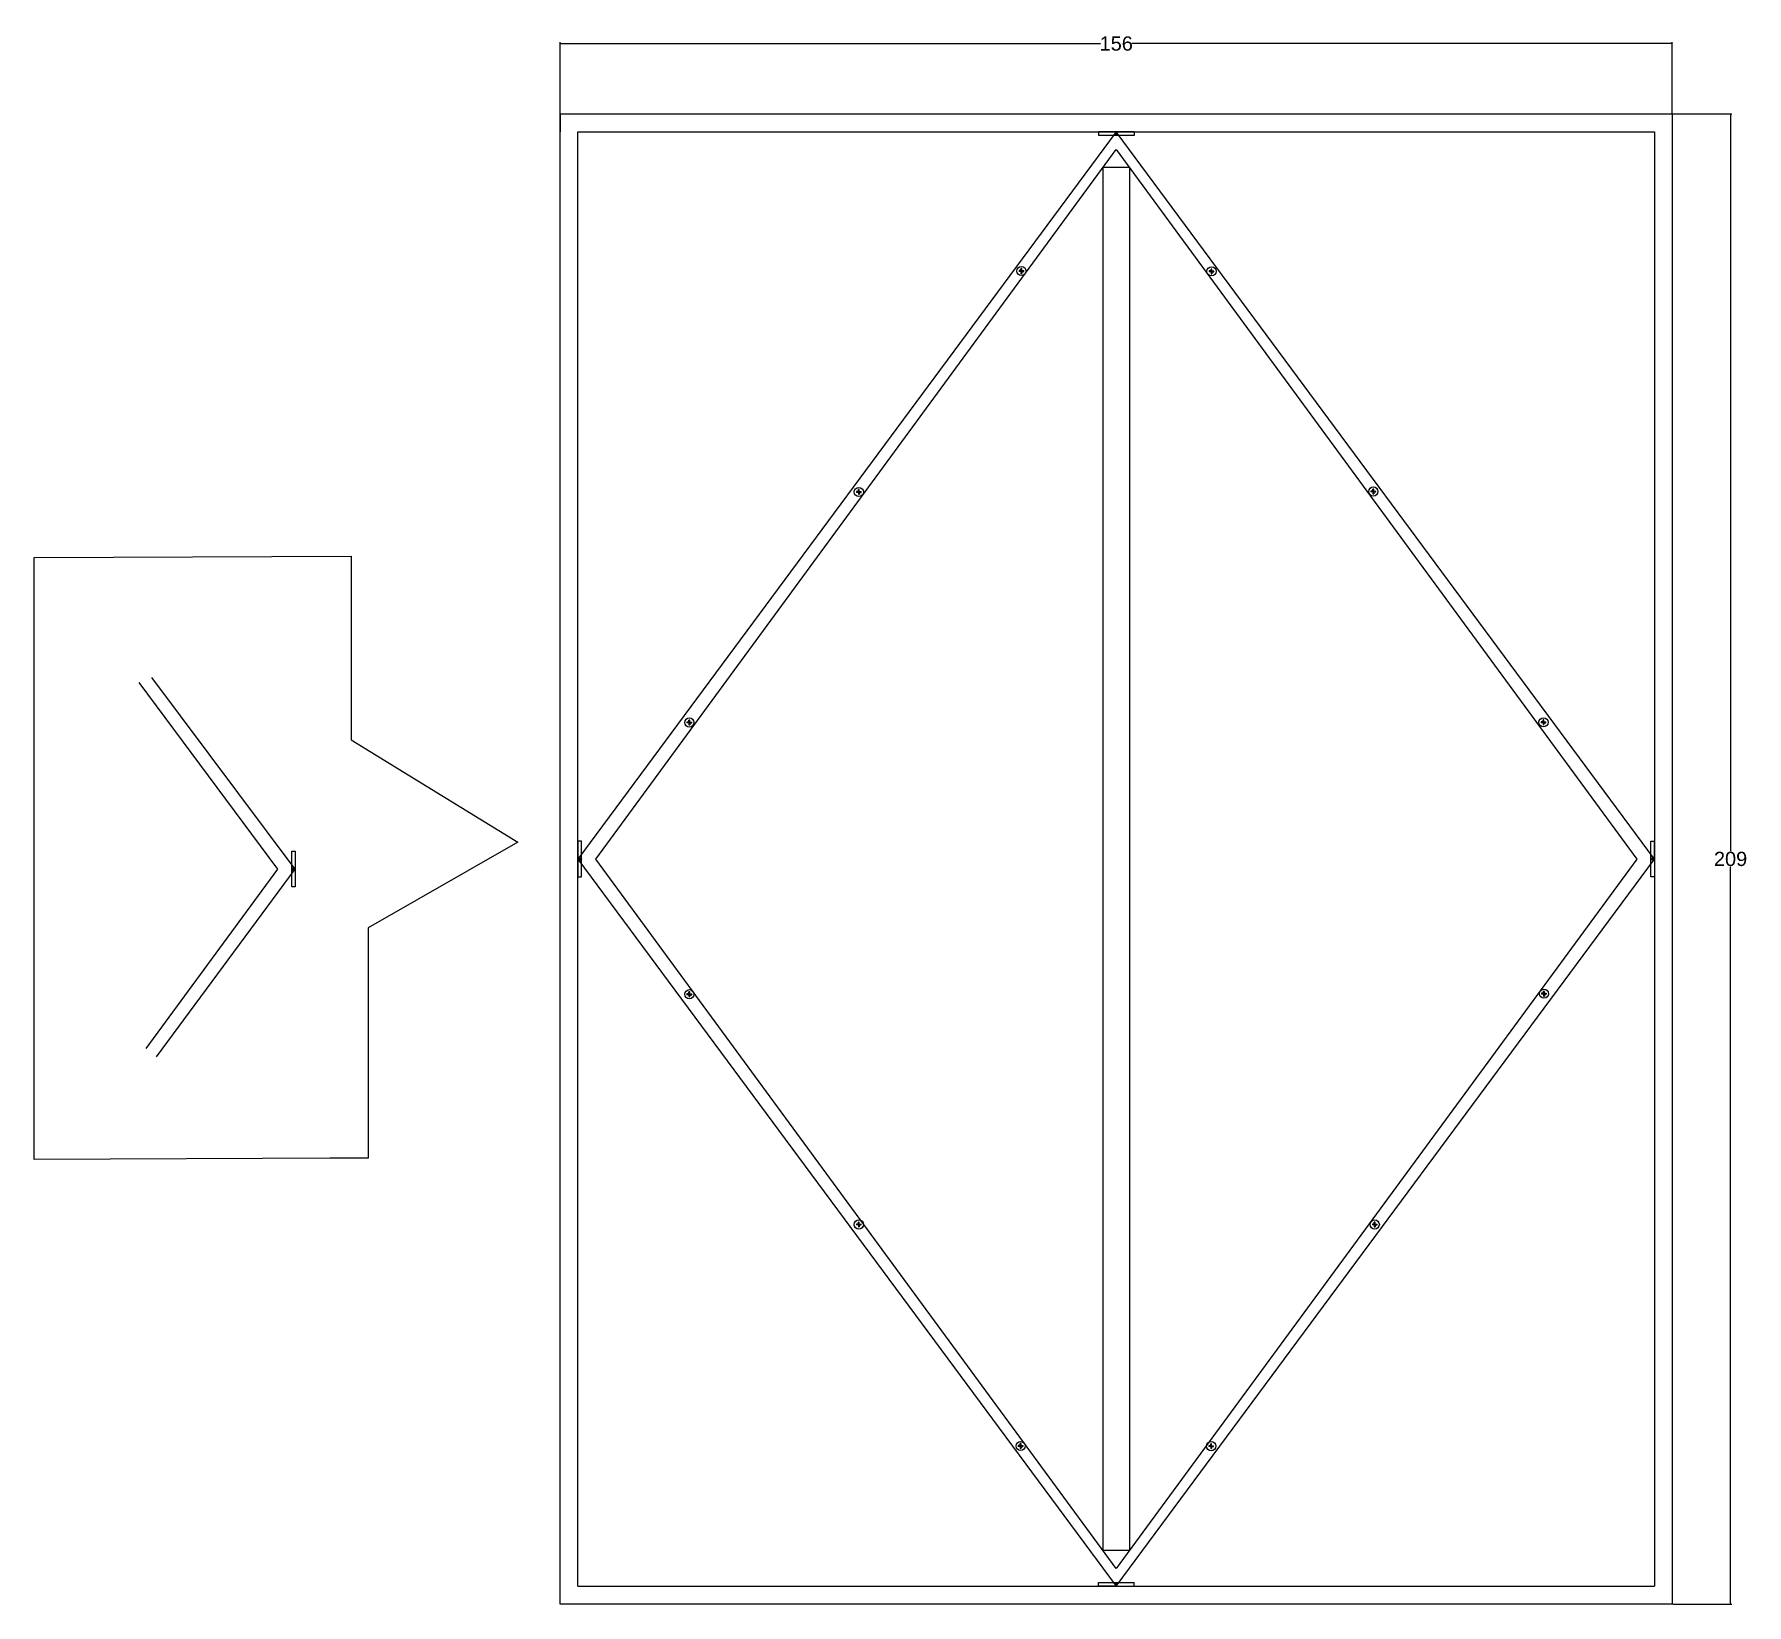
# Model space of a CAD drawing. Header units: inches. Extents: x -8 to 1551, y -417 to 323.
# Drawn here: x 378.2 to 618.4, y -354.2 to -133.9 of the extents above; entities that cross this region are included whole.
import ezdxf

# ---------------------------------------------------------------- set-up
doc = ezdxf.new("R2010")
doc.units = ezdxf.units.IN
doc.header["$MEASUREMENT"] = 0
doc.styles.get("Standard").update_dxf_attribs({"font": 'Arial.ttf'})
doc.dimstyles.get("Standard").update_dxf_attribs({"dimtxt": 0.18, "dimasz": 0.18, "dimexe": 0.18, "dimexo": 0.0625, "dimgap": 0.09, "dimtad": 0, "dimtih": 1, "dimtoh": 1, "dimdec": 4, "dimzin": 0, "dimdsep": 46, "dimtxsty": 'Standard', "dimcen": 0.09, "dimadec": 0, "dimazin": 0, "dimtfac": 1, "dimtdec": 4, "dimtofl": 0, "dimtmove": 0, "dimatfit": 3, "dimfxl": 1, "dimtolj": 1, "dimtzin": 0, "dimarcsym": 0})

# ---------------------------------------------------------------- blocks, each defined once
blk = doc.blocks.new('Vite a croce a testa troncoconica - 10 mm da sopra')
at = {"color": 0, "linetype": 'Continuous'}
for p, q in [((-0.9, 0.9), (-5, 0.9)), ((-0.9, 0.9), (-0.9, 5)), ((0.9, 0.9), (-0.9, 0.9)), ((-0.9, 0.9), (-0.9, -0.9)), ((0.9, 0.9), (0.9, 5)), ((0.9, 0.9), (5, 0.9)), ((0.9, 0.9), (0.9, -0.9)), ((-0.9, -0.9), (-5, -0.9)), ((0.9, -0.9), (-0.9, -0.9)), ((-0.9, -0.9), (-0.9, -5)), ((0.9, -0.9), (0.9, -5)), ((0.9, -0.9), (5, -0.9))]:
    blk.add_line(p, q, dxfattribs=at)
blk.add_circle((0, 0), 9.84, dxfattribs=at)
for start, end in [(169.7597, 190.2403), (79.7597, 100.2403), (349.7597, 10.2403), (259.7597, 280.2403)]:
    blk.add_arc((0, 0), 5.09, start, end, dxfattribs=at)
blk = doc.blocks.new('_ArchTick')
at = {"color": 0, "linetype": 'ByBlock', "const_width": 0.15}
blk.add_lwpolyline([(-0.5, -0.5), (0.5, 0.5)], dxfattribs=at)
blk = doc.blocks.new('*D13')
at = {"color": 0, "lineweight": -2, "transparency": 16777216}
for p, q in [((452, -145.04), (452, -135.05)), ((452, -135.23), (527.8, -135.23)), ((608, -135.23), (532.21, -135.23)), ((608, -145.04), (608, -135.05))]:
    blk.add_line(p, q, dxfattribs=at)
at = {"layer": 'Defpoints', "color": 0, "transparency": 16777216}
for p in [(608, -135.23), (452, -145.1), (608, -145.1)]:
    blk.add_point(p, dxfattribs=at)
at = {"color": 0, "lineweight": -2, "transparency": 16777216, "xscale": 0.18, "yscale": 0.18, "zscale": 0.18, "rotation": 180}
blk.add_blockref('_ArchTick', (452, -135.23), dxfattribs=at)
at = {"color": 0, "lineweight": -2, "transparency": 16777216, "xscale": 0.18, "yscale": 0.18, "zscale": 0.18}
blk.add_blockref('_ArchTick', (608, -135.23), dxfattribs=at)
at = {"color": 0, "transparency": 16777216, "insert": (530, -135.23), "char_height": 2, "attachment_point": 5}
blk.add_mtext('\\A1;156', dxfattribs=at)
blk = doc.blocks.new('*D14')
at = {"color": 0, "lineweight": -2, "transparency": 16777216}
for p, q in [((608.07, -145.1), (616.35, -145.1)), ((616.17, -145.1), (616.17, -248.5)), ((616.17, -354.1), (616.17, -250.7)), ((608.07, -354.1), (616.35, -354.1))]:
    blk.add_line(p, q, dxfattribs=at)
at = {"layer": 'Defpoints', "color": 0, "transparency": 16777216}
for p in [(608, -145.1), (616.17, -145.1), (608, -354.1)]:
    blk.add_point(p, dxfattribs=at)
at = {"color": 0, "lineweight": -2, "transparency": 16777216, "xscale": 0.18, "yscale": 0.18, "zscale": 0.18}
for p, rotation in [((616.17, -145.1), 90), ((616.17, -354.1), 270)]:
    blk.add_blockref('_ArchTick', p, dxfattribs=dict(at, rotation=rotation))
at = {"color": 0, "transparency": 16777216, "insert": (616.17, -249.6), "char_height": 2, "attachment_point": 5}
blk.add_mtext('\\A1;209', dxfattribs=at)

msp = doc.modelspace()

# ---------------------------------------------------------------- linework, layer by layer
for p, q in [((452, -145.1), (608, -145.1)), ((452, -354.1), (452, -145.1)), ((452, -145.1), (452, -147.6)), ((608, -145.1), (608, -354.1)), ((454.5, -147.6), (605.5, -147.6)), ((454.5, -351.6), (454.5, -147.6)), ((530, -147.6), (454.5, -249.6)), ((532.5, -147.6), (527.5, -147.6)), ((527.5, -147.6), (527.5, -148.1)), ((532.5, -148.1), (527.5, -148.1)), ((605.5, -249.6), (530, -147.6)), ((530, -147.6), (532.5, -147.6)), ((532.5, -147.6), (532.5, -148.1)), ((605.5, -147.6), (605.5, -351.6)), ((457, -249.6), (530, -150.1)), ((530, -150.1), (603, -249.6)), ((531.84, -152.6), (528.17, -152.6)), ((528.17, -346.6), (528.17, -152.6)), ((531.84, -152.6), (531.84, -346.6)), ((378.23, -207.31), (422.69, -207.12)), ((378.23, -291.77), (378.23, -207.31)), ((422.69, -207.12), (422.69, -232.88)), ((392.91, -224.85), (412.35, -251.02)), ((414.85, -251.02), (394.73, -224.16)), ((422.69, -232.88), (446.07, -247.26)), ((446.07, -247.26), (425.09, -259.24)), ((454.5, -249.6), (454.5, -247.1)), ((454.5, -247.1), (454.5, -252.1)), ((455, -247.1), (454.5, -247.1)), ((455, -252.1), (455, -247.1)), ((605, -252.1), (605, -247.1)), ((605, -247.1), (605.5, -247.1)), ((605.5, -249.6), (605.5, -247.1)), ((605.5, -247.1), (605.5, -252.1)), ((414.35, -253.52), (414.35, -248.52)), ((414.35, -248.52), (414.85, -248.52)), ((414.85, -248.52), (414.85, -253.52)), ((454.5, -249.6), (530, -351.6)), ((530, -349.1), (457, -249.6)), ((530, -351.6), (605.5, -249.6)), ((603, -249.6), (530, -349.1)), ((412.35, -251.02), (393.89, -276.19)), ((395.37, -277.33), (414.85, -251.02)), ((454.5, -252.1), (455, -252.1)), ((605.5, -252.1), (605, -252.1)), ((414.85, -253.52), (414.35, -253.52)), ((425.09, -259.24), (425.09, -291.58)), ((420.89, -291.58), (378.23, -291.77)), ((425.09, -291.58), (419.69, -291.58)), ((531.84, -346.6), (528.17, -346.6)), ((452, -354.1), (452, -351.6)), ((454.5, -351.6), (605.5, -351.6)), ((527.5, -351.6), (527.5, -351.1)), ((527.5, -351.1), (532.5, -351.1)), ((530, -351.6), (527.5, -351.6)), ((527.5, -351.6), (532.5, -351.6)), ((532.5, -351.6), (532.5, -351.1)), ((608, -354.1), (452, -354.1))]:
    msp.add_line(p, q)

# ---------------------------------------------------------------- block references
for p, xscale, yscale, zscale in [((530, -147.91), 0.01875317180517423, 0.01875317180517423, 0.01875317180517423), ((516.7, -167.13), 0.06556493323309931, 0.06556493323309931, 0.06556493323309931), ((543.37, -167.18), 0.06556493323309931, 0.06556493323309931, 0.06556493323309931), ((493.9, -198.12), 0.06556493323309931, 0.06556493323309931, 0.06556493323309931), ((566.06, -198.05), 0.06556493323309931, 0.06556493323309931, 0.06556493323309931), ((470.12, -230.45), 0.06556493323309931, 0.06556493323309931, 0.06556493323309931), ((589.93, -230.42), 0.06556493323309931, 0.06556493323309931, 0.06556493323309931), ((454.79, -249.62), 0.01875317180517423, 0.01875317180517423, 0.01875317180517423), ((605.21, -249.6), 0.01875317180517423, 0.01875317180517423, 0.01875317180517423), ((414.56, -251.02), 0.01875317180517423, 0.01875317180517423, 0.01875317180517423), ((470.12, -268.57), 0.06556493323309931, 0.06556493323309931, 0.06556493323309931), ((590, -268.49), 0.06556493323309931, 0.06556493323309931, 0.06556493323309931), ((493.89, -300.86), 0.06556493323309931, 0.06556493323309931, 0.06556493323309931), ((566.26, -300.86), 0.06556493323309931, 0.06556493323309931, 0.06556493323309931), ((516.59, -331.93), 0.06556493323309931, 0.06556493323309931, 0.06556493323309931), ((543.32, -331.95), 0.06556493323309931, 0.06556493323309931, 0.06556493323309931), ((530, -351.29), 0.01875317180517423, 0.01875317180517423, 0.01875317180517423)]:
    msp.add_blockref('Vite a croce a testa troncoconica - 10 mm da sopra', p, dxfattribs=dict(xscale=xscale, yscale=yscale, zscale=zscale))

# ---------------------------------------------------------------- dimensions: what is measured, and where the dimension line sits
dim = msp.add_linear_dim(base=(608, -135.23), p1=(452, -145.1), p2=(608, -145.1), dimstyle='Standard', override={"dimtxt": 2, "dimdec": 0, "dimblk1": 'ArchTick', "dimblk2": 'ArchTick', "dimsah": 1})
dim.commit()
dim.dimension.update_dxf_attribs({"geometry": '*D13', "text_midpoint": (530, -135.23)})
dim = msp.add_linear_dim(base=(616.17, -145.1), p1=(608, -354.1), p2=(608, -145.1), angle=90, dimstyle='Standard', override={"dimtxt": 2, "dimdec": 0, "dimblk1": 'ArchTick', "dimblk2": 'ArchTick', "dimsah": 1})
dim.commit()
dim.dimension.update_dxf_attribs({"geometry": '*D14', "text_midpoint": (616.17, -249.6)})

doc.saveas('drawing.dxf')
